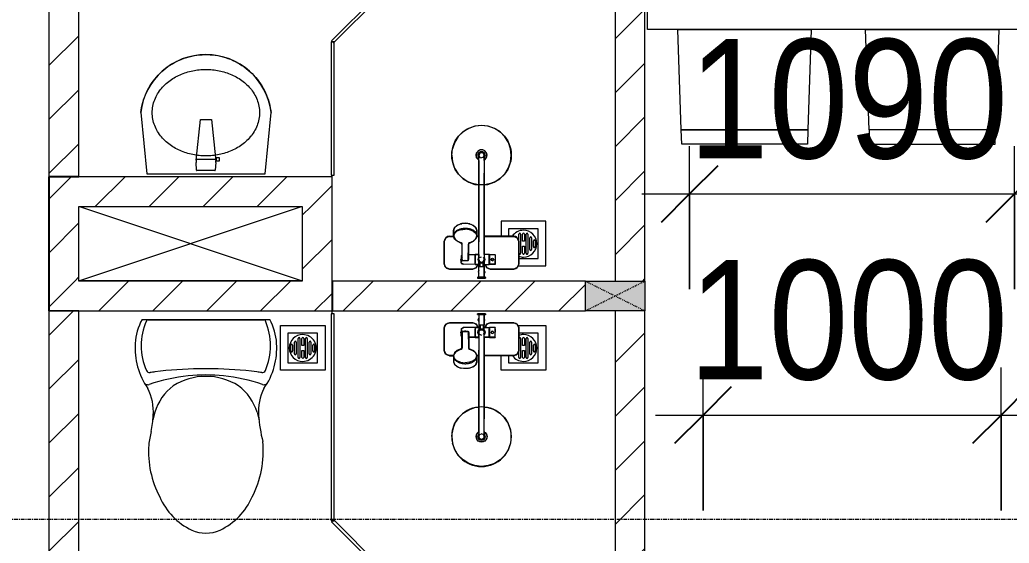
# Model space of a CAD drawing. Header units: millimetres. Extents: x 1591 to 239243, y -15958 to 82755.
# Drawn here: x 157753 to 161074, y 36957 to 38714 of the extents above; entities that cross this region are included whole.
import ezdxf

# ---------------------------------------------------------------- set-up
doc = ezdxf.new("R2010")
doc.units = ezdxf.units.MM
doc.linetypes.add('Dash_2_', pattern=[6, 3, -3])
doc.linetypes.add('Grid Line', pattern=[22.225, 12.7, -3.175, 3.175, -3.175])
for name, color, linetype, lineweight in [('0-1', 250, 'Continuous', 5), ('0-2', 7, 'Continuous', 9), ('A-ANNO-DIMS', 211, 'Continuous', 9), ('A-ANNO-DIMS-160', 211, 'Continuous', 9), ('A-FLOR-1', 7, 'Continuous', 9), ('A-FLOR-2', 9, 'Continuous', 9), ('A-GLAZ-CURT-1', 254, 'Continuous', 9), ('A-GLAZ-CURT-2', 9, 'Continuous', 9), ('A-WALL-1', 253, 'Continuous', 18), ('A-WALL-3', 113, 'Continuous', 18), ('A-WALL-PATT-1', 10, 'Continuous', 9), ('A-WALL-PATT-2', 111, 'Continuous', 9), ('I-FURN-1', 254, 'Continuous', 9), ('M-EQPM-1', 254, 'Continuous', 9), ('P-SANR-FIXT', 6, 'Continuous', 9), ('P-SANR-FIXT-1', 254, 'Continuous', 9), ('S-COLS', 52, 'Continuous', 9), ('S-COLS-4', 254, 'Continuous', 9), ('S-COLS-5', 253, 'Continuous', 18), ('S-COLS-HDLN-1', 9, 'Dash_2_', 9), ('S-GRID-1', 1, 'Grid Line', 9)]:
    doc.layers.add(name, color=color, linetype=linetype, lineweight=lineweight)
doc.styles.add('UTM Avo', font='UTM Avo.ttf', dxfattribs={"width": 0.9, "height": 400})
doc.dimstyles.new('1_Dim_chi_tiet_2_5', dxfattribs={"dimscale": 304.8, "dimtxt": 399.720379, "dimasz": 0.629921, "dimexe": 0.524934, "dimexo": 0.0625, "dimgap": 0.052493, "dimtad": 1, "dimdec": 0, "dimrnd": 5, "dimzin": 0, "dimdsep": 46, "dimtxsty": 'UTM Avo', "dimblk1": 'OBLIQUE', "dimblk2": 'OBLIQUE', "dimsah": 1, "dimcen": 0.09, "dimdle": 0.524934, "dimazin": 0, "dimtfac": 1, "dimtdec": 4, "dimtix": 1, "dimtmove": 0, "dimatfit": 3, "dimfxl": 1.049869, "dimfxlon": 1, "dimtvp": 1, "dimtolj": 1, "dimtzin": 0, "dimarcsym": 2})
pattern_1 = [(45, (0, 0), (-90.50967, 90.50967), [])]
pattern_2 = [(45, (101998.83, 0), (-90.50967, 90.50967), [])]

# ---------------------------------------------------------------- blocks, each defined once
blk = doc.blocks.new('NCV_TKTC_KET CAU_rvt-1-TKCS_MB TẦNG 5')
at = {"layer": 'A-FLOR-1'}
blk.add_line((56702.6, 37837.4), (55952.6, 37837.4), dxfattribs=at)
blk = doc.blocks.new('TOILET - TOILET-400871-TKCS_MB TẦNG 5')
at = {"layer": 'P-SANR-FIXT-1'}
for p, q in [((-171.7, 330.3), (-178.6, 355.5)), ((171.7, 330.3), (178.6, 355.5)), ((214.2, 19), (-214.2, 19)), ((194, 19.9), (-194, 19.9))]:
    blk.add_line(p, q, dxfattribs=at)
for centre, radius, start, end in [((0, 624.4), 111.7, 64.7718, 115.2282), ((45.1, 528.6), 217.6, 115.2282, 156.7784), ((-45.1, 528.6), 217.6, 23.2216, 64.7718), ((137.1, 461.2), 329.8, 152.3122, 185.6513), ((-137.1, 461.2), 329.8, 356.3165, 27.6878), ((-1948.3, 805.1), 2171.2, 349.1051, 350.319), ((-719.2, 297.5), 544.3, 4.5441, 13.9464), ((719.2, 297.5), 544.3, 169.7121, 175.4559), ((-343.5, 327.4), 167.3, 332.62, 4.5441), ((343.5, 327.4), 167.3, 175.4559, 207.38), ((-0.4, 384), 179.5, 197.4036, 232.5964), ((0.4, 384), 179.5, 307.4036, 342.5964), ((-4, 115.7), 233.6, 144.7853, 164.7039), ((-195, 224.1), 13.8, 71.0073, 129.3276), ((0.6, 792.1), 586.9, 251.0073, 264.1678), ((0, 416), 206.1, 237.9268, 270), ((0, 416), 206.1, 270, 302.0732), ((-0.6, 792.1), 586.9, 275.8322, 288.9927), ((195, 224.1), 13.8, 50.6724, 108.9927), ((4, 115.7), 233.6, 15.2961, 35.2147), ((0, 786.7), 581.5, 264.1678, 275.8322), ((1.9, 114.1), 239.7, 164.7039, 183.5487), ((-9.8, 107.2), 207.3, 156.2862, 203.7138), ((-189.1, 185.5), 11.7, 82.4212, 154.5895), ((178.9, 2951.3), 2778.4, 262.4212, 262.7649), ((-14.3, 1400.4), 1215.6, 262.593, 269.6026), ((0, 3462.8), 3278, 269.6026, 270.3974), ((14.3, 1400.4), 1215.6, 270.3974, 277.407), ((-178.9, 2951.3), 2778.4, 277.2351, 277.5788), ((189.1, 185.5), 11.7, 25.4105, 97.5788), ((9.8, 107.2), 207.3, 336.2862, 23.7138), ((-1.9, 114.1), 239.7, 356.4513, 15.2961), ((-46.1, 111.1), 191.6, 183.5487, 208.7191), ((46.1, 111.1), 191.6, 331.2809, 356.4513), ((-193.7, 26.4), 6.48, 203.7138, 267.6832), ((193.7, 26.4), 6.48, 272.3168, 336.2862)]:
    blk.add_arc(centre, radius, start, end, dxfattribs=at)
blk = doc.blocks.new('93925000_0001 - 93925000_top_dwg_93925000_T-348115-TKCS_MB TẦNG 5')
at = {"layer": 'P-SANR-FIXT'}
for p, q in [((-29.3, -30.4), (-108, -30.4)), ((29.3, -30.4), (108, -30.4)), ((-125, -47.4), (-125, -123.4)), ((-46.3, -78.4), (-46.3, -46.7)), ((-27.2, -47.1), (-26.1, -47.1)), ((-9, -412.5), (-9, -62.5)), ((9, -62.5), (9, -412.5)), ((21.5, -45.9), (60.6, -46.7)), ((43, -64.7), (43, -117.7)), ((65.8, -117.7), (65.8, -64.7)), ((125, -47.4), (125, -123.4)), ((-27.2, -77.9), (-26.1, -77.9)), ((43, -78.7), (21.5, -79.2)), ((42.7, -117.9), (42.7, -117.9)), ((43.2, -117.6), (43.2, -117.5)), ((65.6, -117.5), (65.6, -117.6)), ((66.1, -117.9), (66.1, -117.9)), ((-108, -140.4), (-9, -140.4)), ((9, -140.4), (16.1, -140.4)), ((15.4, -159.1), (15.8, -143.3)), ((108, -140.4), (92.7, -140.4)), ((93, -143.3), (93.4, -159.1))]:
    blk.add_line(p, q, dxfattribs=at)
at = {"layer": 'P-SANR-FIXT', "flags": 128}
for points in [[(-45.8, -46.1), (-27.2, -46.1), (-27.2, -78.9), (-45.8, -78.9)], [(-26.1, -46), (-26.1, -78.9), (-9, -79)], [(21.5, -47.4), (21.5, -79.1), (9, -79)]]:
    blk.add_lwpolyline(points, dxfattribs=at)
at = {"layer": 'P-SANR-FIXT'}
for centre, radius in [((-36.5, -62.5), 3.95), ((0, -412.5), 100)]:
    blk.add_circle(centre, radius, dxfattribs=at)
for centre, radius, start, end in [((-108, -47.4), 17, 90, 180), ((-29.3, -47.4), 17, 4.7626, 90), ((29.3, -47.4), 17, 90, 175.2374), ((108, -47.4), 17, 360, 90), ((-45.8, -46.6), 0.5, 90, 180), ((0, -62.5), 12, 318.5904, 221.4096), ((0, -62.5), 9, 90, 180.0008), ((0, -62.5), 9, 360, 90), ((45.7, -61.8), 2.59, 155.1929, 175.7071), ((45.9, -61.8), 2.75, 130.8294, 155.1929), ((46.1, -62.1), 3.08, 110.5459, 130.8294), ((54.4, -334.8), 275.9, 88.2683, 91.7343), ((59.7, -57.1), 10.5, 38.6491, 85.492), ((-11.1, -67.1), 76.9, 1.7693, 4.1075), ((-45.8, -78.4), 0.5, 180, 270), ((65.2, -72.4), 3.46, 323.2522, 79.3541), ((-108, -123.4), 17, 180, 270), ((39.3, -146.1), 24, 145.4892, 151.4815), ((41.5, -147.6), 26.8, 139.9517, 145.4927), ((43.6, -149.4), 29.5, 134.7867, 139.9744), ((46.2, -152), 33.2, 130.0223, 134.7808), ((47.7, -153.8), 35.5, 125.4414, 130.0144), ((49.9, -156.8), 39.2, 121.1773, 125.4365), ((50.6, -157.9), 40.5, 119.697, 121.1761), ((51, -158.7), 41.5, 117.0276, 119.7085), ((52.2, -161.1), 44.1, 113.3199, 117.0258), ((51.7, -159.9), 42.8, 109.7779, 113.2977), ((52.5, -162.2), 45.2, 106.1472, 109.7766), ((53.2, -164.5), 47.7, 103.9355, 106.1665), ((39.1, -108.2), 10.4, 284.3956, 285.5116), ((40.8, -114.2), 4.19, 285.5116, 289.9665), ((40.2, -112.5), 6, 289.9665, 292.7061), ((41.4, -115.3), 2.96, 292.7061, 296.5405), ((41.3, -115.1), 3.16, 296.9591, 300.8286), ((41.8, -115.8), 2.26, 300.8286, 305.287), ((42.1, -116.4), 1.64, 305.287, 309.9326), ((42.6, -116.9), 0.906, 309.9326, 315.24), ((66.5, -116.6), 1.39, 229.6335, 235.1234), ((66.3, -116.8), 1.08, 225.1702, 229.6335), ((67.3, -115.4), 2.79, 235.1234, 238.7439), ((67.2, -115.6), 2.6, 238.7439, 243.4573), ((67.8, -114.4), 3.89, 243.9189, 246.8313), ((68.1, -113.8), 4.52, 246.843, 250.4792), ((68.3, -113.2), 5.24, 250.478, 254.0406), ((68.5, -112.7), 5.75, 254.0357, 256.0561), ((55.4, -165.2), 48.4, 73.8659, 76.0481), ((56.2, -162.4), 45.5, 70.241, 73.86), ((57.4, -159.2), 42.1, 66.6693, 70.2637), ((56.5, -161.3), 44.3, 62.9815, 66.6728), ((58, -158.4), 41.1, 60.2783, 62.9855), ((57.7, -158.9), 41.7, 58.8444, 60.2824), ((59.2, -156.4), 38.7, 54.5377, 58.8482), ((60.9, -154), 35.8, 50.0034, 54.5405), ((62.8, -151.7), 32.8, 45.1921, 50.0042), ((65, -149.6), 29.8, 40.0487, 45.1896), ((87.6, -128.4), 1.5, 180, 187.5386), ((87.6, -128.4), 1.5, 258.6057, 270), ((67.2, -147.7), 26.8, 34.5125, 40.0422), ((69.4, -146.2), 24.2, 28.5363, 34.4919), ((108, -123.4), 17, 270, 360), ((32.7, -159), 17.3, 181.3198, 222.2619), ((32.6, -143.6), 16.9, 172.414, 179.1297), ((33.7, -143.7), 17.9, 164.9525, 172.4168), ((35.2, -144.2), 19.5, 157.9614, 164.9563), ((37.1, -144.9), 21.6, 151.4775, 157.9654), ((76, -159), 17.4, 317.3098, 358.6393), ((73.8, -143.9), 19.2, 21.6374, 28.9183), ((71.2, -145), 22.1, 15.4436, 21.6374), ((76.8, -143.4), 16.2, 7.1859, 15.4436), ((73.9, -143.8), 19.1, 1.2699, 7.1859), ((54.2, -123), 60.6, 259.1395, 270.1494), ((54.2, -119.5), 64.1, 270.1494, 280.3637), ((0, -412.5), 18, 120.2491, 59.7509), ((0, -412.5), 12.2, 137.7946, 42.2054), ((0, -412.5), 9, 180, 0)]:
    blk.add_arc(centre, radius, start, end, dxfattribs=at)
for points, degree in [([(-12.9, 0), (-12.9, -1.5), (-12.9, -3)], 2), ([(12.9, 0), (0, 0), (-12.8, 0)], 2), ([(12.8, 0), (12.9, 0), (12.9, 0)], 2), ([(12.9, 0), (12.9, -1.5), (12.9, -3)], 2), ([(-12.9, -3), (0, -3), (12.8, -3)], 2), ([(-12.8, -3), (-12.9, -3), (-12.9, -3)], 2), ([(-8.5, -3.8), (-8.5, -20.9), (-8.5, -38)], 2), ([(8.5, -3.8), (8.5, -20.9), (8.5, -38)], 2), ([(-5, -46), (-15.5, -46), (-26.1, -46)], 2), ([(-8.5, -38), (0, -38), (8.5, -38)], 2), ([(-5, -38), (-5, -44.8), (-5, -51.6)], 2), ([(5, -38), (5, -44.8), (5, -51.6)], 2), ([(5, -46), (13.3, -46), (21.5, -46)], 2), ([(43.2, -61.6), (43.1, -62.2), (43.3, -62.8), (43, -63.5), (43, -64.1), (43, -64.7)], 5), ([(46.1, -59), (45.8, -59), (45.6, -59), (45.4, -59.1), (45.2, -59.1), (45, -59.2)], 5), ([(65.6, -61.6), (65.6, -60.8), (65.5, -60), (64.3, -59), (63.5, -59), (62.7, -59)], 5), ([(42.8, -182.5), (33, -180.6), (24.7, -176.4), (19.9, -170.7)], 3), ([(88.8, -170.8), (83.9, -176.5), (75.6, -180.7), (65.8, -182.5)], 3)]:
    blk.add_open_spline(points, degree=degree, dxfattribs=at)
for points, weights in [([(-9.3, -3), (-8.5, -3), (-8.5, -3.8)], [1, 0.707106775639, 1]), ([(9.3, -3), (8.5, -3), (8.5, -3.8)], [1, 0.707106765177, 1]), ([(21.5, -45.9), (21.5, -45.7), (21.5, -47.4)], [0.874147445041, 0.908470869121, 1]), ([(67.9, -74.4), (66.9, -75.7), (65.8, -76.4)], [1, 0.991614392871, 1]), ([(54.4, -167.3), (15.8, -167.3), (15.8, -143.6)], [1, 0.707106781187, 1]), ([(93, -143.6), (93, -167.3), (54.4, -167.3)], [1, 0.707106781187, 1])]:
    blk.add_rational_spline(points, weights, degree=2, dxfattribs=at)
blk.add_open_spline([(68, -50.6), (68.4, -51.1), (68.6, -51.7), (68.7, -53.5), (68.2, -54.7), (66.1, -57), (64.6, -58.1), (62.7, -59)], degree=3, knots=[0.3623591, 0.3623591, 0.3623591, 0.3623591, 0.4991435, 0.4991435, 0.7494159, 0.7494159, 0.9564651, 0.9564651, 0.9564651, 0.9564651], dxfattribs=at)
blk = doc.blocks.new('93925000_0001 - 93925000_top_dwg-348114-TKCS_MB TẦNG 5')
blk.add_blockref('93925000_0001 - 93925000_top_dwg_93925000_T-348115-TKCS_MB TẦNG 5', (0, 0))
blk = doc.blocks.new('93925000_0001 - 93925000_3D_low_dwg-348120-TKCS_MB TẦNG 5')
at = {"layer": 'P-SANR-FIXT'}
for p, q in [((-13, 0.4), (-12.1, 0.4)), ((-13, 0.4), (-11.6, 0.4)), ((-13, 0.4), (-12.1, 0.4)), ((-13, 0.4), (-11.6, 0.4)), ((-13, -2.4), (-13, 0.4)), ((-13, -2.4), (-13, 0.4)), ((-12.1, 0.4), (-9.1, 0.4)), ((-12.1, 0.4), (-9.1, 0.4)), ((-8, 0.4), (-11.6, 0.4)), ((-8, 0.4), (-11.6, 0.4)), ((-9.1, 0.4), (-5, 0.4)), ((-5, 0.4), (-8, 0.4)), ((-5, 0.4), (0, 0.4)), ((0, 0.4), (5.1, 0.4)), ((5.1, 0.4), (9, 0.4)), ((8.2, 0.4), (5.1, 0.4)), ((11.6, 0.4), (8.2, 0.4)), ((11.6, 0.4), (8.2, 0.4)), ((9, 0.4), (12, 0.4)), ((9, 0.4), (12, 0.4)), ((13, 0.4), (11.6, 0.4)), ((13, 0.4), (11.6, 0.4)), ((12, 0.4), (13, 0.4)), ((12, 0.4), (13, 0.4)), ((13, -2.4), (13, 0.4)), ((13, -2.4), (13, 0.4)), ((-120, -35), (-108, -30)), ((-108, -30), (-120, -35)), ((-108, -30), (-29.2, -30)), ((-29.2, -30), (-108, -30)), ((-29.2, -30), (-17.2, -35)), ((-17.2, -35), (-29.2, -30)), ((-12.1, -2.4), (-13, -2.4)), ((-13, -2.4), (-11.6, -2.4)), ((-12.1, -2.4), (-13, -2.4)), ((-13, -2.4), (-11.6, -2.4)), ((-9.1, -2.4), (-12.1, -2.4)), ((-9.1, -2.4), (-12.1, -2.4)), ((-11.6, -2.4), (-8.5, -2.4)), ((-11.6, -2.4), (-8.9, -2.4)), ((-11.1, -20.1), (-8.9, -14.6)), ((-8.9, -25.2), (-11.1, -20.1)), ((-5, -2.4), (-9.1, -2.4)), ((-8.9, -45.6), (-8.9, -2.4)), ((-6.1, -2.4), (-8.5, -2.4)), ((-8.5, -53.6), (-8.5, -2.4)), ((0, -2.4), (-5, -2.4)), ((5.1, -2.4), (0, -2.4)), ((5.1, -2.4), (9, -2.4)), ((6.1, -2.4), (8.5, -2.4)), ((11.6, -2.4), (8.5, -2.4)), ((8.5, -2.4), (8.5, -53.6)), ((8.9, -2.4), (8.9, -45.6)), ((11.6, -2.4), (8.9, -2.4)), ((11.1, -20.1), (8.9, -15)), ((8.9, -25.6), (11.1, -20.1)), ((9, -2.4), (12, -2.4)), ((9, -2.4), (12, -2.4)), ((13, -2.4), (11.6, -2.4)), ((13, -2.4), (11.6, -2.4)), ((12, -2.4), (13, -2.4)), ((12, -2.4), (13, -2.4)), ((17.2, -35), (29.2, -30)), ((17.2, -35), (29.2, -30)), ((29.2, -30), (108, -30)), ((108, -30), (29.2, -30)), ((108, -30), (120, -35)), ((120, -35), (108, -30)), ((-125, -47), (-120, -35)), ((-120, -35), (-125, -47)), ((-125, -123), (-125, -47)), ((-125, -47), (-125, -123)), ((-46.3, -45.7), (-27.2, -45.6)), ((-46.3, -46.9), (-46.3, -45.7)), ((-46.3, -45.7), (-46.3, -46.9)), ((-46.3, -50.5), (-46.3, -46.9)), ((-46.3, -50.5), (-46.3, -56.1)), ((-46.3, -56.1), (-46.3, -62.1)), ((-46.3, -68.1), (-46.3, -62.1)), ((-40.5, -62.1), (-39.4, -59.4)), ((-40.5, -62.1), (-39.3, -64.9)), ((-36.6, -58.1), (-39.4, -59.4)), ((-36.5, -66.1), (-39.3, -64.9)), ((-36.6, -58.1), (-33.6, -59.3)), ((-33.6, -64.8), (-36.5, -66.1)), ((-33.6, -59.3), (-32.5, -62.1)), ((-33.6, -64.8), (-32.5, -62.1)), ((-27.2, -46.8), (-27.2, -45.6)), ((-27.2, -46.8), (-27.2, -50.4)), ((-27.2, -56), (-27.2, -50.4)), ((-27.2, -62.1), (-27.2, -56)), ((-27.2, -68.2), (-27.2, -62.1)), ((-26.1, -46.8), (-26.1, -45.6)), ((-8.5, -45.6), (-26.1, -45.6)), ((-26.1, -46.8), (-26.1, -50.4)), ((-26.1, -56), (-26.1, -50.4)), ((-26.1, -62.1), (-26.1, -56)), ((-26.1, -68.2), (-26.1, -62.1)), ((-17.2, -35), (-12.8, -45.6)), ((-12.8, -45.6), (-17.2, -35)), ((-11.1, -57.5), (-12, -62.1)), ((-11.2, -57.7), (-12, -62.1)), ((-12, -62.1), (-11.2, -66.5)), ((-12, -62.1), (-11.2, -66.5)), ((-8.5, -53.6), (-11.2, -57.7)), ((-8.5, -53.6), (-11.2, -57.7)), ((-11.1, -57.5), (-11.2, -57.7)), ((-5.4, -54.9), (-9, -62.1)), ((-9, -62.1), (-9, -66.3)), ((-9, -79.5), (-9, -66.3)), ((-4.4, -50.9), (-8.5, -53.6)), ((-4.4, -50.9), (-8.5, -53.6)), ((0, -53.1), (-5.4, -54.9)), ((-4.6, -51), (-4.4, -50.9)), ((0, -50.1), (-4.4, -50.9)), ((4.4, -50.9), (0, -50.1)), ((4.4, -50.9), (4.6, -51)), ((4.4, -50.9), (8.5, -53.6)), ((4.4, -50.9), (8.5, -53.6)), ((9, -62.1), (6.4, -55.7)), ((9, -62.1), (7.9, -59.4)), ((21.5, -45.6), (8.5, -45.6)), ((11.1, -57.5), (8.5, -53.6)), ((11.2, -57.7), (8.5, -53.6)), ((11.2, -57.7), (8.5, -53.6)), ((9, -62.1), (9, -66.5)), ((11.1, -57.5), (11.2, -57.7)), ((11.1, -66.7), (12, -62.1)), ((12, -62.1), (11.2, -57.7)), ((12, -62.1), (11.2, -57.7)), ((11.2, -66.5), (12, -62.1)), ((17.2, -35), (12.8, -45.6)), ((12.8, -45.6), (17.2, -35)), ((21.5, -45.6), (60.6, -46.1)), ((21.5, -46.8), (21.5, -45.6)), ((21.5, -46.8), (21.5, -50.4)), ((21.5, -56), (21.5, -50.4)), ((21.5, -62.1), (21.5, -56)), ((21.5, -68.2), (21.5, -62.1)), ((43.3, -68.3), (43.8, -62.2)), ((43.3, -68.3), (44.3, -66.3)), ((44.3, -58.6), (44.2, -112.9)), ((65.4, -58.6), (44.3, -58.6)), ((52.7, -58.6), (54.8, -57.9)), ((54.8, -57.9), (56.9, -58.6)), ((60.6, -46.1), (66.7, -50.3)), ((65.4, -58.6), (65.4, -112.9)), ((66.3, -68.3), (65.4, -66.3)), ((66.3, -68.3), (65.5, -58.6)), ((66.7, -50.3), (69.5, -62.1)), ((66.7, -73.9), (69.5, -62.1)), ((120, -35), (125, -47)), ((125, -47), (120, -35)), ((125, -47), (125, -123)), ((125, -123), (125, -47)), ((-46.3, -73.7), (-46.3, -68.1)), ((-46.3, -77.3), (-46.3, -73.7)), ((-46.3, -78.5), (-46.3, -77.3)), ((-46.3, -78.5), (-46.3, -77.3)), ((-46.3, -78.5), (-27.2, -78.6)), ((-27.2, -73.8), (-27.2, -68.2)), ((-27.2, -77.4), (-27.2, -73.8)), ((-27.2, -78.6), (-27.2, -77.4)), ((-26.1, -73.8), (-26.1, -68.2)), ((-26.1, -77.4), (-26.1, -73.8)), ((-26.1, -78.6), (-26.1, -77.4)), ((-26.1, -78.6), (-9, -78.6)), ((-11.1, -66.7), (-11.2, -66.5)), ((-11.2, -66.5), (-9, -69.8)), ((-11.1, -66.7), (-9, -69.9)), ((-9, -79.5), (-9, -94.5)), ((-9, -94.5), (-9, -122.1)), ((-6.3, -67.4), (-5.4, -69.3)), ((6.4, -68.5), (0, -71.1)), ((9, -79.6), (9, -66.5)), ((9, -69.8), (11.2, -66.5)), ((9, -69.8), (11.2, -66.5)), ((9, -69.8), (10.6, -67.4)), ((9, -78.6), (21.5, -78.6)), ((9, -79.6), (9, -94.6)), ((9, -94.6), (9, -122.1)), ((11.1, -66.7), (11.2, -66.5)), ((21.5, -73.8), (21.5, -68.2)), ((21.5, -77.4), (21.5, -73.8)), ((21.5, -78.6), (21.5, -77.4)), ((21.5, -78.6), (44.3, -78.3)), ((44.3, -70.3), (43.3, -68.3)), ((65.4, -70.2), (66.3, -68.3)), ((-120, -135), (-125, -123)), ((-125, -123), (-120, -135)), ((-9, -122.1), (-9, -352.1)), ((9, -352.1), (9, -122.1)), ((16, -140.4), (19, -131.1)), ((27.2, -123.6), (19, -131.1)), ((42.7, -116.4), (27.2, -123.6)), ((44.2, -112.9), (42.7, -116.4)), ((65.4, -112.9), (67, -116.4)), ((67, -116.4), (82.2, -123.4)), ((82.2, -123.4), (90.4, -130.7)), ((90.4, -130.7), (93.7, -140.4)), ((125, -123), (120, -135)), ((120, -135), (125, -123)), ((-108, -140), (-120, -135)), ((-120, -135), (-108, -140)), ((-8.8, -140), (-108, -140)), ((-108, -140), (-8.8, -140)), ((16.1, -140), (8.8, -140)), ((8.8, -140), (16.1, -140)), ((16, -140.4), (16, -160.1)), ((19.3, -150.1), (16, -140.4)), ((16, -160.1), (18.8, -169)), ((19.3, -169.7), (16, -160.1)), ((27.5, -157.3), (19.3, -150.1)), ((27.5, -157.3), (39.8, -162.4)), ((39.8, -162.4), (54.8, -164.2)), ((70.6, -162.2), (54.8, -164.2)), ((70.6, -162.2), (82.5, -157.2)), ((90.7, -149.6), (82.5, -157.2)), ((90.7, -149.6), (93.7, -140.4)), ((93.7, -160.1), (90.7, -169.3)), ((108, -140), (93.6, -140)), ((93.6, -140), (108, -140)), ((93.7, -140.4), (93.7, -160.1)), ((108, -140), (120, -135)), ((108, -140), (120, -135)), ((25.5, -175.3), (19.3, -169.7)), ((39.8, -182), (27.5, -177)), ((39.6, -182), (54.8, -183.9)), ((39.8, -182), (54.8, -183.9)), ((54.8, -183.9), (70.6, -181.9)), ((54.8, -183.9), (69.3, -182.2)), ((82.5, -176.8), (70.6, -181.9)), ((82.2, -177), (79.6, -178.1)), ((90.7, -169.3), (82.5, -176.8)), ((90.6, -169.4), (88.2, -171.6)), ((-42.5, -321.4), (-61.8, -333.3)), ((-21.4, -314.2), (-42.5, -321.4)), ((-9, -312.8), (-21.4, -314.2)), ((22.5, -314.4), (9, -312.9)), ((43, -321.6), (22.5, -314.4)), ((61.9, -333.3), (43, -321.6)), ((-77.7, -348.9), (-89.8, -367.9)), ((-61.8, -333.3), (-77.7, -348.9)), ((-9, -374.4), (-9, -352.1)), ((9, -374.3), (9, -352.1)), ((78.8, -350.3), (61.9, -333.3)), ((90.5, -369.3), (78.8, -350.3)), ((-97.3, -388.9), (-100, -411.9)), ((-89.8, -367.9), (-97.3, -388.9)), ((-11.8, -397.7), (-16.7, -404)), ((-9, -396.3), (-11.8, -397.7)), ((-9, -394.7), (-9, -374.4)), ((-9, -394.7), (-9, -407.6)), ((9, -394.5), (9, -374.3)), ((9, -394.5), (9, -407.4)), ((11.7, -397.6), (9, -396.3)), ((11.7, -397.6), (16.7, -403.7)), ((11.7, -397.6), (16.7, -403.7)), ((97.6, -390.1), (90.5, -369.3)), ((100, -411.9), (97.6, -390.1)), ((-100, -411.9), (-97.6, -433.8)), ((-16.7, -404), (-18.5, -411.9)), ((-18.5, -411.9), (-18.5, -411.9)), ((-18.5, -411.9), (-16.5, -420.1)), ((-16.5, -420.1), (-11.3, -426.5)), ((-12, -411.9), (-9, -404.4)), ((-8.3, -420.6), (-12, -411.9)), ((-11.3, -426.5), (-3.9, -430)), ((-5.4, -404.7), (-9, -411.9)), ((-9, -407.6), (-9, -411.9)), ((-9, -411.9), (-9, -411.9)), ((0, -423.9), (-8.3, -420.6)), ((-5.4, -404.7), (-6.3, -405.5)), ((-5.4, -419.1), (-6.2, -418.4)), ((-5.4, -404.7), (0, -402.9)), ((0, -420.9), (-5.4, -419.1)), ((0, -420.9), (-5.4, -419.1)), ((-3.9, -430), (4.1, -429.9)), ((5.4, -404.7), (0, -402.9)), ((5.4, -419.1), (0, -420.9)), ((5.4, -419.1), (0, -420.9)), ((8.7, -420.2), (0, -423.9)), ((4.1, -429.9), (11.7, -426.2)), ((9, -411.9), (5.4, -404.7)), ((5.4, -404.7), (6.2, -405.4)), ((5.4, -419.1), (9, -411.6)), ((5.4, -419.1), (9, -411.9)), ((6.2, -418.4), (5.4, -419.1)), ((8.7, -420.2), (12, -411.9)), ((12, -411.9), (9, -404.9)), ((9, -411.9), (9, -407.4)), ((9, -411.6), (9, -411.9)), ((16.5, -420.1), (11.7, -426.2)), ((18.5, -411.9), (16.5, -420.1)), ((16.7, -403.7), (18.5, -411.9)), ((16.7, -403.7), (18.5, -411.9)), ((18.5, -411.9), (18.5, -411.9)), ((100, -411.9), (97.5, -433.9)), ((-97.6, -433.8), (-90.5, -454.4)), ((-90.5, -454.4), (-78.4, -473.9)), ((78, -474.5), (89.8, -455.8)), ((89.8, -455.8), (97.5, -433.9)), ((-78.4, -473.9), (-62.2, -490.2)), ((-62.2, -490.2), (-43.5, -501.9)), ((42.9, -502.2), (61.9, -490.4)), ((61.9, -490.4), (78, -474.5)), ((-43.5, -501.9), (-22.2, -509.4)), ((-22.2, -509.4), (-0.1, -511.9)), ((-0.1, -511.9), (22.1, -509.4)), ((22.1, -509.4), (42.9, -502.2))]:
    blk.add_line(p, q, dxfattribs=at)
blk = doc.blocks.new('93925000_0001 - FMM 93925000-V69-TKCS_MB TẦNG 5')
at = {"extrusion": (0, 0, -1), "zscale": -1, "rotation": 180}
for name in ['93925000_0001 - 93925000_top_dwg-348114-TKCS_MB TẦNG 5', '93925000_0001 - 93925000_3D_low_dwg-348120-TKCS_MB TẦNG 5']:
    blk.add_blockref(name, (0, 0), dxfattribs=at)
blk = doc.blocks.new('93925000_0001 - FMM 93925000-348244-TKCS_MB TẦNG 5')
for name in ['93925000_0001 - 93925000_3D_low_dwg-348120-TKCS_MB TẦNG 5', '93925000_0001 - 93925000_top_dwg-348114-TKCS_MB TẦNG 5']:
    blk.add_blockref(name, (0, 0))
blk = doc.blocks.new('bonruatreo - Chậu rửa-V43-TKCS_MB TẦNG 5')
at = {"layer": 'P-SANR-FIXT-1'}
for p, q in [((198.4, 0), (-198.4, 0)), ((165, 0), (-165, 0)), ((218.6, -205), (198.4, 0)), ((-198.4, 0), (-218.6, -205)), ((-33, -37.3), (-31.4, -12.2)), ((-30.2, -11), (30.2, -11)), ((31.4, -12.2), (33, -37.3)), ((-44.7, -42.8), (-35.6, -42.8)), ((-44.7, -54.2), (-44.7, -42.8)), ((-35.6, -54.2), (-44.7, -54.2)), ((-35.6, -42.8), (-35.6, -44.2)), ((-35.6, -44.2), (-33.1, -44.2)), ((-35.6, -44.2), (-35.6, -52.9)), ((-35.6, -52.9), (-35.6, -54.2)), ((-32.2, -52.9), (-35.6, -52.9)), ((-32.2, -52.9), (-33.1, -44.2)), ((32.7, -48.5), (-32.7, -48.5)), ((-18.5, -182.5), (-32.2, -52.9)), ((33, -45.4), (18.5, -182.5)), ((18.5, -182.5), (-18.5, -182.5))]:
    blk.add_line(p, q, dxfattribs=at)
at = {"layer": 'P-SANR-FIXT-1', "flags": 128}
blk.add_lwpolyline([(218.6, -205), (217.4, -213.7), (215.9, -222.4), (214, -231), (211.8, -239.5), (209.3, -247.9), (206.4, -256.2), (203.2, -264.4), (199.6, -272.5), (195.8, -280.4), (191.6, -288.1), (187.1, -295.7), (182.3, -303.1), (177.3, -310.3), (171.9, -317.3), (166.3, -324.1), (160.4, -330.6), (154.2, -336.9), (147.8, -342.9), (141.2, -348.7), (134.3, -354.2), (127.3, -359.4), (120, -364.4), (112.5, -369), (104.9, -373.4), (97.1, -377.4), (89.1, -381.2), (81, -384.6), (72.7, -387.6), (64.4, -390.4), (55.9, -392.8), (47.3, -394.8), (38.7, -396.6), (30, -397.9), (21.3, -399), (12.5, -399.6), (3.7, -400), (-5.1, -399.9), (-13.9, -399.6), (-22.6, -398.8), (-31.4, -397.8), (-40.1, -396.3), (-48.7, -394.5), (-57.2, -392.4), (-65.7, -390), (-74, -387.2), (-82.2, -384.1), (-90.3, -380.6), (-98.3, -376.8), (-106.1, -372.7), (-113.7, -368.3), (-121.1, -363.6), (-128.4, -358.7), (-135.4, -353.4), (-142.2, -347.8), (-148.8, -342), (-155.2, -335.9), (-161.3, -329.6), (-167.2, -323), (-172.8, -316.2), (-178.1, -309.2), (-183.1, -302), (-187.8, -294.6), (-192.2, -287), (-196.4, -279.2), (-200.2, -271.3), (-203.7, -263.2), (-206.8, -255), (-209.7, -246.6), (-212.2, -238.2), (-214.3, -229.7), (-216.1, -221.1), (-217.6, -212.4), (-218.6, -205)], dxfattribs=at)
at = {"layer": 'P-SANR-FIXT-1'}
for centre, radius, start, end in [((-30.1, -12.3), 1.3, 91.2278, 176.4003), ((30.1, -12.3), 1.3, 3.5997, 88.7722), ((5.5, -41.4), 38.7, 173.966, 184.1457), ((-5.5, -41.4), 38.7, 353.966, 6.034), ((0, -180), 220, 186.525, 353.475)]:
    blk.add_arc(centre, radius, start, end, dxfattribs=at)
for points in [[(-180, -205), (-180, -197.6), (-178.6, -182.7), (-172.4, -161.2), (-162.5, -141.1), (-149.4, -123), (-133.8, -107), (-116.1, -93.4), (-96.9, -82.1), (-76.5, -73.2), (-55.2, -66.5), (-33.3, -62.1), (-11.2, -59.9), (11.1, -59.9), (33.3, -62.1), (55.2, -66.5), (76.5, -73.2), (96.9, -82.1), (116.1, -93.4), (133.8, -107.1), (149.5, -123), (162.5, -141.2), (172.4, -161.2), (178.6, -182.7), (180, -197.6), (180, -205)], [(180, -205), (180, -212.4), (178.6, -227.3), (172.4, -248.8), (162.5, -268.8), (149.5, -287), (133.8, -302.9), (116.1, -316.6), (96.9, -327.9), (76.5, -336.8), (55.2, -343.5), (33.3, -347.9), (11.1, -350.1), (-11.2, -350.1), (-33.3, -347.9), (-55.2, -343.5), (-76.5, -336.8), (-96.9, -327.9), (-116.1, -316.6), (-133.8, -303), (-149.4, -287), (-162.5, -268.9), (-172.4, -248.8), (-178.6, -227.3), (-180, -212.4), (-180, -205)]]:
    blk.add_open_spline(points, degree=3, dxfattribs=at)
blk = doc.blocks.new('THU NUOC - THU NUOC-V74-TKCS_MB TẦNG 5')
at = {"layer": 'M-EQPM-1'}
for p, q in [((-66.3, 70.6), (-66.3, -79.4)), ((83.7, 70.6), (-66.3, 70.6)), ((83.7, -22.6), (83.7, 70.6)), ((58.7, 45.6), (-41.3, 45.6)), ((-41.3, 45.6), (-41.3, -54.4)), ((-1.1, 35.6), (18.5, 35.6)), ((58.7, -19.9), (58.7, 45.6)), ((-23.3, 10.8), (40.9, 10.8)), ((40.9, 4.8), (-23.3, 4.8)), ((-11, 23.3), (28.5, 23.3)), ((28.5, 17.3), (-11, 17.3)), ((18.5, 29.6), (-1.1, 29.6)), ((-23.3, -1.2), (0.7, -1.2)), ((0.7, -7.2), (-23.3, -7.2)), ((-23.3, -13.6), (40.9, -13.6)), ((40.9, -19.6), (-23.3, -19.6)), ((0.7, -1.2), (0.7, -7.2)), ((16.7, -1.2), (40.9, -1.2)), ((16.7, -7.2), (16.7, -1.2)), ((40.9, -7.2), (16.7, -7.2)), ((-41.3, -54.4), (-15.8, -54.4)), ((-66.3, -79.4), (-15.8, -79.4))]:
    blk.add_line(p, q, dxfattribs=at)
for centre, radius, start, end in [((8.7, -4.4), 45, 0, 180), ((8.7, -4.4), 45, 0, 180), ((-1.1, 32.6), 3, 90, 270), ((18.5, 32.6), 3, 270, 90), ((-23.3, 7.8), 3, 90, 270), ((-11, 20.3), 3, 90, 270), ((28.5, 20.3), 3, 270, 90), ((40.9, 7.8), 3, 270, 90), ((8.7, -4.4), 45, 180, 236.6547), ((8.7, -4.4), 45, 180, 236.6547), ((-23.3, -4.2), 3, 90, 270), ((-23.3, -16.6), 3, 90, 270), ((-11, -29.1), 3, 105, 210), ((40.9, -4.2), 3, 270, 90), ((40.9, -16.6), 3, 270, 90), ((8.7, -4.4), 45, 339.7593, 360), ((8.7, -4.4), 45, 339.7593, 360)]:
    blk.add_arc(centre, radius, start, end, dxfattribs=at)
blk = doc.blocks.new('THU NUOC - THU NUOC-V75-TKCS_MB TẦNG 5')
at = {"layer": 'M-EQPM-1'}
for p, q in [((-66.3, -70.6), (-66.3, 79.4)), ((-66.3, 79.4), (-16.7, 79.4)), ((-16.7, 54.4), (-41.3, 54.4)), ((-41.3, 54.4), (-41.3, -45.6)), ((-23.3, 19.6), (40.9, 19.6)), ((40.9, 13.6), (-23.3, 13.6)), ((-23.3, 7.2), (0.7, 7.2)), ((0.7, 1.2), (-23.3, 1.2)), ((0.7, 7.2), (0.7, 1.2)), ((16.7, 1.2), (16.7, 7.2)), ((16.7, 7.2), (40.9, 7.2)), ((40.9, 1.2), (16.7, 1.2)), ((58.7, -45.6), (58.7, 19.9)), ((83.7, 22.9), (83.7, -70.6)), ((-23.3, -4.8), (40.9, -4.8)), ((40.9, -10.8), (-23.3, -10.8)), ((-11, -17.3), (28.5, -17.3)), ((28.5, -23.3), (-11, -23.3)), ((-1.1, -29.6), (18.5, -29.6)), ((-41.3, -45.6), (58.7, -45.6)), ((18.5, -35.6), (-1.1, -35.6)), ((83.7, -70.6), (-66.3, -70.6))]:
    blk.add_line(p, q, dxfattribs=at)
for centre, radius, start, end in [((8.7, 4.4), 45, 124.7193, 180), ((8.7, 4.4), 45, 124.7193, 180), ((8.7, 4.4), 45, 180, 0), ((8.7, 4.4), 45, 180, 360), ((-23.3, 16.6), 3, 90, 270), ((-23.3, 4.2), 3, 90, 270), ((-11, 29.1), 3, 165, 240), ((40.9, 16.6), 3, 270, 90), ((40.9, 4.2), 3, 270, 90), ((8.7, 4.4), 45, 0, 20.2407), ((8.7, 4.4), 45, 360, 20.2407), ((-23.3, -7.8), 3, 90, 270), ((-11, -20.3), 3, 90, 270), ((-1.1, -32.6), 3, 90, 270), ((18.5, -32.6), 3, 270, 90), ((28.5, -20.3), 3, 270, 90), ((40.9, -7.8), 3, 270, 90)]:
    blk.add_arc(centre, radius, start, end, dxfattribs=at)
blk = doc.blocks.new('THU NUOC - THU NUOC-455054-TKCS_MB TẦNG 5')
at = {"layer": 'M-EQPM-1'}
for p, q in [((-66.3, -70.6), (-66.3, 79.4)), ((-66.3, 79.4), (83.7, 79.4)), ((83.7, 79.4), (83.7, -70.6)), ((58.7, 54.4), (-41.3, 54.4)), ((-41.3, 54.4), (-41.3, -45.6)), ((-1.1, 44.5), (18.5, 44.5)), ((18.5, 38.5), (-1.1, 38.5)), ((58.7, -45.6), (58.7, 54.4)), ((-23.3, 19.6), (40.9, 19.6)), ((40.9, 13.6), (-23.3, 13.6)), ((-23.3, 7.2), (0.7, 7.2)), ((0.7, 1.2), (-23.3, 1.2)), ((-11, 32.1), (28.5, 32.1)), ((28.5, 26.1), (-11, 26.1)), ((0.7, 7.2), (0.7, 1.2)), ((16.7, 1.2), (16.7, 7.2)), ((16.7, 7.2), (40.9, 7.2)), ((40.9, 1.2), (16.7, 1.2)), ((-23.3, -4.8), (40.9, -4.8)), ((40.9, -10.8), (-23.3, -10.8)), ((-11, -17.3), (28.5, -17.3)), ((28.5, -23.3), (-11, -23.3)), ((-1.1, -29.6), (18.5, -29.6)), ((-41.3, -45.6), (58.7, -45.6)), ((18.5, -35.6), (-1.1, -35.6)), ((83.7, -70.6), (-66.3, -70.6))]:
    blk.add_line(p, q, dxfattribs=at)
for centre, radius, start, end in [((8.7, 4.4), 45, 0, 180), ((8.7, 4.4), 45, 360, 180), ((-1.1, 41.5), 3, 90, 270), ((18.5, 41.5), 3, 270, 90), ((8.7, 4.4), 45, 180, 0), ((8.7, 4.4), 45, 180, 360), ((-23.3, 16.6), 3, 90, 270), ((-23.3, 4.2), 3, 90, 270), ((-11, 29.1), 3, 90, 270), ((28.5, 29.1), 3, 270, 90), ((40.9, 16.6), 3, 270, 90), ((40.9, 4.2), 3, 270, 90), ((-23.3, -7.8), 3, 90, 270), ((-11, -20.3), 3, 90, 270), ((-1.1, -32.6), 3, 90, 270), ((18.5, -32.6), 3, 270, 90), ((28.5, -20.3), 3, 270, 90), ((40.9, -7.8), 3, 270, 90)]:
    blk.add_arc(centre, radius, start, end, dxfattribs=at)
blk = doc.blocks.new('System Panel - Glazed-580250-TKCS_MB TẦNG 5')
at = {"layer": 'A-GLAZ-CURT-2'}
for p, q in [((350.6, 5), (-350.6, 5)), ((-350.6, 5), (-350.6, -5)), ((350.6, -5), (350.6, 5)), ((-350.6, -5), (350.6, -5))]:
    blk.add_line(p, q, dxfattribs=at)
blk = doc.blocks.new('System Panel - Glazed-703087-TKCS_MB TẦNG 5')
at = {"layer": 'A-GLAZ-CURT-2'}
for p, q in [((346.9, 5), (-346.9, 5)), ((-346.9, 5), (-346.9, -5)), ((346.9, -5), (346.9, 5)), ((-346.9, -5), (346.9, -5))]:
    blk.add_line(p, q, dxfattribs=at)
blk = doc.blocks.new('System Panel - Glazed-580253-TKCS_MB TẦNG 5')
at = {"layer": 'A-GLAZ-CURT-2'}
for p, q in [((352.2, 5), (-352.2, 5)), ((-352.2, 5), (-352.2, -5)), ((352.2, -5), (352.2, 5)), ((-352.2, -5), (352.2, -5))]:
    blk.add_line(p, q, dxfattribs=at)
blk = doc.blocks.new('System Panel - Glazed-990951-TKCS_MB TẦNG 5')
at = {"layer": 'A-GLAZ-CURT-2'}
for p, q in [((223.7, 5), (-223.7, 5)), ((-223.7, 5), (-223.7, -5)), ((223.7, -5), (223.7, 5)), ((-223.7, -5), (223.7, -5))]:
    blk.add_line(p, q, dxfattribs=at)
blk = doc.blocks.new('G1_SOF - BO TRU - 100x200-746114-TKCS_MB TẦNG 5')
at = {"layer": 'S-COLS'}
blk.add_hatch(color=256, dxfattribs=at).paths.add_polyline_path([(50, -100), (50, 100), (-50, 100), (-50, -100)])
at = {"layer": 'S-COLS-5'}
for p, q in [((-50, 100), (50, 100)), ((-50, -100), (-50, 100)), ((50, 100), (50, -100)), ((50, -100), (-50, -100))]:
    blk.add_line(p, q, dxfattribs=at)
at = {"layer": 'S-COLS-HDLN-1'}
for p, q in [((50, -100), (-50, 100)), ((-50, -100), (50, 100))]:
    blk.add_line(p, q, dxfattribs=at)
blk = doc.blocks.new('RES_BAN AN 1 - RES_BAN AN 1-885813-TKCS_MB TẦNG 5')
at = {"layer": 'I-FURN-1'}
for p, q in [((-425, 1275), (425, 1275)), ((-425, 0), (-425, 1275)), ((425, 1275), (425, 0)), ((-761.9, 1168.8), (-809.6, 1167.2)), ((-809.6, 1167.2), (-809.6, 745.3)), ((-425, 1180), (-761.9, 1168.8)), ((-761.9, 1168.8), (-761.9, 743.8)), ((-761.9, 743.8), (-761.9, 1168.8)), ((-425, 732.5), (-425, 1180)), ((425, 1180), (761.9, 1168.8)), ((425, 732.5), (425, 1180)), ((761.9, 1168.8), (761.9, 743.8)), ((761.9, 1168.8), (761.9, 743.8)), ((809.6, 1167.2), (761.9, 1168.8)), ((809.6, 745.3), (809.6, 1167.2)), ((-809.6, 745.3), (-761.9, 743.8)), ((-761.9, 743.8), (-425, 732.5)), ((761.9, 743.8), (425, 732.5)), ((761.9, 743.8), (809.6, 745.3)), ((-809.6, 536.9), (-761.9, 538.5)), ((-809.6, 115.1), (-809.6, 536.9)), ((-425, 549.7), (-761.9, 538.5)), ((-761.9, 538.5), (-761.9, 113.5)), ((-761.9, 538.5), (-761.9, 113.5)), ((-425, 102.3), (-425, 549.7)), ((425, 549.7), (761.9, 538.5)), ((425, 102.3), (425, 549.7)), ((761.9, 538.5), (761.9, 113.5)), ((761.9, 538.5), (809.6, 536.9)), ((761.9, 113.5), (761.9, 538.5)), ((809.6, 536.9), (809.6, 115.1)), ((-761.9, 113.5), (-809.6, 115.1)), ((-761.9, 113.5), (-425, 102.3)), ((761.9, 113.5), (425, 102.3)), ((809.6, 115.1), (761.9, 113.5)), ((425, 0), (-425, 0))]:
    blk.add_line(p, q, dxfattribs=at)
blk = doc.blocks.new('NCV_TKTC_TANG 5_rvt-1-TKCS_MB TẦNG 5')
at = {"layer": 'A-WALL-PATT-1'}
h = blk.add_hatch(dxfattribs=at)
h.set_pattern_fill('FP_1', color=256, style=0, pattern_type=2)
h.set_pattern_definition(pattern_1)
h.paths.add_polyline_path([(55952.6, 38186.9), (55952.6, 40136.9), (55852.6, 40136.9), (55852.6, 38186.9), (55948, 38186.9)])
h = blk.add_hatch(dxfattribs=at)
h.set_pattern_fill('FP_1', color=256, style=0, pattern_type=2)
h.set_pattern_definition(pattern_1)
h.paths.add_polyline_path([(57852.4, 35737.4), (57852.6, 35737.4), (57852.4, 37736.9), (57752.6, 37736.9), (57752.6, 35737.4)])
h.paths.add_polyline_path([(57752.6, 37836.9), (57852.6, 37836.9), (57852.4, 40136.9), (57752.6, 40136.9), (57752.6, 38432.1)])
h = blk.add_hatch(dxfattribs=at)
h.set_pattern_fill('FP_1', color=256, style=0, pattern_type=2)
h.set_pattern_definition(pattern_1)
h.paths.add_polyline_path([(57324.5, 37736.9), (57652.6, 37736.9), (57652.6, 37836.9), (56804.6, 37836.9), (56804.6, 37736.9), (57223.7, 37736.9)])
h = blk.add_hatch(dxfattribs=at)
h.set_pattern_fill('FP_1', color=256, style=0, pattern_type=2)
h.set_pattern_definition(pattern_1)
h.paths.add_polyline_path([(55861.3, 35737.4), (55952.6, 35737.4), (55952.6, 35836.9), (55852.6, 35836.9), (55852.6, 35737.4)])
h.paths.add_polyline_path([(55902.6, 36636.9), (55952.6, 36636.9), (55952.6, 37736.9), (55852.6, 37736.9), (55852.6, 36636.9), (55900.4, 36636.9)])
at = {"layer": 'A-FLOR-2'}
for p, q in [((55852.6, 37736.9), (55852.6, 38186.9)), ((56802.6, 38186.9), (56802.6, 38191.9)), ((56802.6, 37836.9), (56804.6, 37836.9)), ((56802.6, 37726.5), (56802.6, 37736.9)), ((56804.6, 37736.9), (56802.6, 37736.9))]:
    blk.add_line(p, q, dxfattribs=at)
at = {"layer": 'A-WALL-1'}
for p, q in [((55852.6, 40136.9), (55852.6, 38186.9)), ((55952.6, 38186.9), (55952.6, 40136.9)), ((57752.6, 40136.9), (57752.6, 37836.9)), ((57852.6, 37836.9), (57852.6, 40136.9)), ((55852.6, 38186.9), (55952.6, 38186.9)), ((57652.6, 37836.9), (56804.6, 37836.9)), ((56804.6, 37836.9), (56804.6, 37736.9)), ((55952.6, 37736.9), (55852.6, 37736.9)), ((55852.6, 37736.9), (55852.6, 36636.9)), ((55952.6, 36636.9), (55952.6, 37736.9)), ((56804.6, 37736.9), (57652.6, 37736.9)), ((57752.6, 37736.9), (57752.6, 35736.9)), ((57852.6, 35736.9), (57852.6, 37736.9))]:
    blk.add_line(p, q, dxfattribs=at)
at = {"layer": 'A-GLAZ-CURT-1'}
for name, p, rotation in [('System Panel - Glazed-580253-TKCS_MB TẦNG 5', (57053.2, 38888.3), 225.0000000000003), ('System Panel - Glazed-990951-TKCS_MB TẦNG 5', (56804.2, 38415.6), 270), ('System Panel - Glazed-703087-TKCS_MB TẦNG 5', (56804.2, 37379.6), 90.00000000000072), ('System Panel - Glazed-580250-TKCS_MB TẦNG 5', (57052.1, 36784.8), 135.0000000000001)]:
    blk.add_blockref(name, p, dxfattribs=dict(at, rotation=rotation))
at = {"layer": 'I-FURN-1', "rotation": 270.0000000000001}
blk.add_blockref('RES_BAN AN 1 - RES_BAN AN 1-885813-TKCS_MB TẦNG 5', (57860.8, 39105.7), dxfattribs=at)
at = {"layer": 'M-EQPM-1'}
for name, p, rotation in [('THU NUOC - THU NUOC-V74-TKCS_MB TẦNG 5', (57449.1, 37971.1), 270.0000000000008), ('THU NUOC - THU NUOC-455054-TKCS_MB TẦNG 5', (56708.6, 37603.6), 90.00000000000045), ('THU NUOC - THU NUOC-V75-TKCS_MB TẦNG 5', (57449.1, 37603.6), 90.00000000000081)]:
    blk.add_blockref(name, p, dxfattribs=dict(at, rotation=rotation))
at = {"layer": 'P-SANR-FIXT-1', "rotation": 180}
for name, p in [('bonruatreo - Chậu rửa-V43-TKCS_MB TẦNG 5', (56379.2, 38196.9)), ('93925000_0001 - FMM 93925000-348244-TKCS_MB TẦNG 5', (57304.2, 37846.9)), ('93925000_0001 - FMM 93925000-V69-TKCS_MB TẦNG 5', (57304.2, 37726.9)), ('TOILET - TOILET-400871-TKCS_MB TẦNG 5', (56379.2, 37726.9))]:
    blk.add_blockref(name, p, dxfattribs=at)
at = {"layer": 'S-COLS-4', "rotation": 270.0000000000007}
blk.add_blockref('G1_SOF - BO TRU - 100x200-746114-TKCS_MB TẦNG 5', (57752.6, 37786.9), dxfattribs=at)
blk = doc.blocks.new('DIMBLOCK92-TKCS_MB TẦNG 5')
at = {"layer": 'A-ANNO-DIMS-160'}
for p, q in [((157648.7, 35577.4), (157648.7, 44496.9)), ((157328.7, 44336.9), (157808.7, 44336.9)), ((157648.7, 44336.9), (157328.7, 44336.9)), ((157328.7, 35737.4), (157808.7, 35737.4)), ((157648.7, 35737.4), (157328.7, 35737.4))]:
    blk.add_line(p, q, dxfattribs=at)
at = {"layer": 'A-ANNO-DIMS-160', "lineweight": 25}
for p, q in [((157648.7, 44336.9), (157552.7, 44432.9)), ((157648.7, 44336.9), (157744.7, 44240.9)), ((157648.7, 35737.4), (157552.7, 35833.4)), ((157648.7, 35737.4), (157744.7, 35641.4))]:
    blk.add_line(p, q, dxfattribs=at)
at = {"layer": 'A-ANNO-DIMS-160', "color": 0, "insert": (157129.1, 39489.4), "char_height": 400, "width": 1314.636, "attachment_point": 1, "rotation": 90, "line_spacing_factor": 1.110334, "style": 'UTM Avo'}
blk.add_mtext('8600', dxfattribs=at)
blk = doc.blocks.new('_Oblique')
at = {"color": 0, "linetype": 'ByBlock', "lineweight": -2}
blk.add_line((-0.5, -0.5), (0.5, 0.5), dxfattribs=at)
blk = doc.blocks.new('DIMBLOCK104-TKCS_MB TẦNG 5')
at = {"layer": 'A-ANNO-DIMS-160'}
for p, q in [((160001.4, 37809.1), (160001.4, 38289.1)), ((161091.4, 37809.1), (161091.4, 38289.1)), ((159841.4, 38129.1), (161251.4, 38129.1)), ((160001.4, 38129.1), (160001.4, 37809.1)), ((161091.4, 38129.1), (161091.4, 37809.1))]:
    blk.add_line(p, q, dxfattribs=at)
at = {"layer": 'A-ANNO-DIMS-160', "lineweight": 25}
for p, q in [((160001.4, 38129.1), (160097.4, 38225.1)), ((161091.4, 38129.1), (161187.4, 38225.1)), ((160001.4, 38129.1), (159905.4, 38033.1)), ((161091.4, 38129.1), (160995.4, 38033.1))]:
    blk.add_line(p, q, dxfattribs=at)
at = {"layer": 'A-ANNO-DIMS-160', "color": 0, "insert": (159998.6, 38648.7), "char_height": 400, "width": 1314.636, "attachment_point": 1, "line_spacing_factor": 1.110334, "style": 'UTM Avo'}
blk.add_mtext('1090', dxfattribs=at)
blk = doc.blocks.new('DIMBLOCK150-TKCS_MB TẦNG 5')
at = {"layer": 'A-ANNO-DIMS-160'}
for p, q in [((160046.4, 37067.3), (160046.4, 37547.3)), ((161046.4, 37067.3), (161046.4, 37547.3)), ((159886.4, 37387.3), (161206.4, 37387.3)), ((160046.4, 37387.3), (160046.4, 37067.3)), ((161046.4, 37387.3), (161046.4, 37067.3))]:
    blk.add_line(p, q, dxfattribs=at)
at = {"layer": 'A-ANNO-DIMS-160', "lineweight": 25}
for p, q in [((160046.4, 37387.3), (160142.4, 37483.3)), ((161046.4, 37387.3), (161142.4, 37483.3)), ((160046.4, 37387.3), (159950.4, 37291.3)), ((161046.4, 37387.3), (160950.4, 37291.3))]:
    blk.add_line(p, q, dxfattribs=at)
at = {"layer": 'A-ANNO-DIMS-160', "color": 0, "insert": (159998.6, 37907), "char_height": 400, "width": 1314.636, "attachment_point": 1, "line_spacing_factor": 1.110334, "style": 'UTM Avo'}
blk.add_mtext('1000', dxfattribs=at)

msp = doc.modelspace()

# ---------------------------------------------------------------- hatches: boundary and pattern name
at = {"layer": 'A-WALL-PATT-2'}
h = msp.add_hatch(dxfattribs=at)
h.set_pattern_fill('FP_1', color=256, style=0, pattern_type=2)
h.set_pattern_definition(pattern_2)
h.paths.add_polyline_path([(157951.5, 37836.9), (157951.4, 38186.9), (157851.5, 38186.9), (157851.5, 37836.9), (157951.4, 37836.9)])
h = msp.add_hatch(dxfattribs=at)
h.set_pattern_fill('FP_1', color=256, style=0, pattern_type=2)
h.set_pattern_definition(pattern_2)
h.paths.add_polyline_path([(158701.5, 38086.9), (158801.5, 38087.8), (158801.4, 38186.9), (157951.5, 38186.9), (157951.5, 38086.9), (158701, 38086.9)])
h = msp.add_hatch(dxfattribs=at)
h.set_pattern_fill('FP_1', color=256, style=0, pattern_type=2)
h.set_pattern_definition(pattern_2)
h.paths.add_polyline_path([(158701.7, 37836.9), (158801.5, 37836.9), (158801.4, 38086.9), (158701.5, 38086.9), (158701.5, 37836.9)])
h = msp.add_hatch(dxfattribs=at)
h.set_pattern_fill('FP_1', color=256, style=0, pattern_type=2)
h.set_pattern_definition(pattern_2)
h.paths.add_polyline_path([(157951.4, 37736.9), (158801.5, 37736.9), (158801.4, 37836.9), (157851.5, 37836.9), (157851.5, 37736.9), (157947.1, 37736.9)])

# ---------------------------------------------------------------- linework, layer by layer
at = {"layer": '0-2'}
for p, q in [((157951.5, 37837.4), (158698.9, 38086.9)), ((157954, 38086.9), (158701.5, 37837.4)), ((158701.5, 37837.4), (157951.5, 37837.4))]:
    msp.add_line(p, q, dxfattribs=at)
at = {"layer": 'A-WALL-3'}
for p, q in [((157951.5, 38187.4), (157851.5, 38187.4)), ((157851.5, 38187.4), (157851.5, 37736.9)), ((157951.5, 38186.9), (157951.5, 38187.4)), ((158801.5, 38186.9), (157951.5, 38186.9)), ((158801.5, 37736.9), (158801.5, 38186.9)), ((157951.5, 37836.9), (157951.5, 38086.9)), ((157951.5, 38086.9), (158701.5, 38086.9)), ((158701.5, 38086.9), (158701.5, 37836.9)), ((158701.5, 37836.9), (157951.5, 37836.9)), ((157851.5, 37736.9), (158801.5, 37736.9))]:
    msp.add_line(p, q, dxfattribs=at)
at = {"layer": 'S-GRID-1'}
msp.add_line((229978.4, 37036.9), (136410.9, 37036.9), dxfattribs=at)

# ---------------------------------------------------------------- block references
at = {"layer": '0-1'}
for name in ['NCV_TKTC_KET CAU_rvt-1-TKCS_MB TẦNG 5', 'NCV_TKTC_TANG 5_rvt-1-TKCS_MB TẦNG 5']:
    msp.add_blockref(name, (101998.8, 0), dxfattribs=at)

# ---------------------------------------------------------------- dimensions: what is measured, and where the dimension line sits
at = {"layer": 'A-ANNO-DIMS'}
dim = msp.add_linear_dim(base=(157648.6906, 44336.936), p1=(157328.6906, 35737.3629), p2=(157328.6906, 44336.936), angle=90, dimstyle='1_Dim_chi_tiet_2_5', override={"dimpost": '<>', "dimfxl": 8599.573178}, dxfattribs=at)
dim.commit()
dim.dimension.update_dxf_attribs({"geometry": 'DIMBLOCK92-TKCS_MB TẦNG 5', "text_midpoint": (157425.6985, 40037.1494)})
for base, p1, p2, override, picture, middle in [((161091.4, 38129.1), (160001.4, 37809.1), (161091.4, 37809.1), {"dimpost": '<>', "dimfxl": 1090}, 'DIMBLOCK104-TKCS_MB TẦNG 5', (160546.4, 38352.1)), ((161046.4, 37387.3), (160046.4, 37067.3), (161046.4, 37067.3), {"dimpost": '<>', "dimfxl": 1000}, 'DIMBLOCK150-TKCS_MB TẦNG 5', (160546.4, 37610.3))]:
    dim = msp.add_linear_dim(base=base, p1=p1, p2=p2, dimstyle='1_Dim_chi_tiet_2_5', override=override, dxfattribs=at)
    dim.commit()
    dim.dimension.update_dxf_attribs({"geometry": picture, "text_midpoint": middle})

doc.saveas('drawing.dxf')
